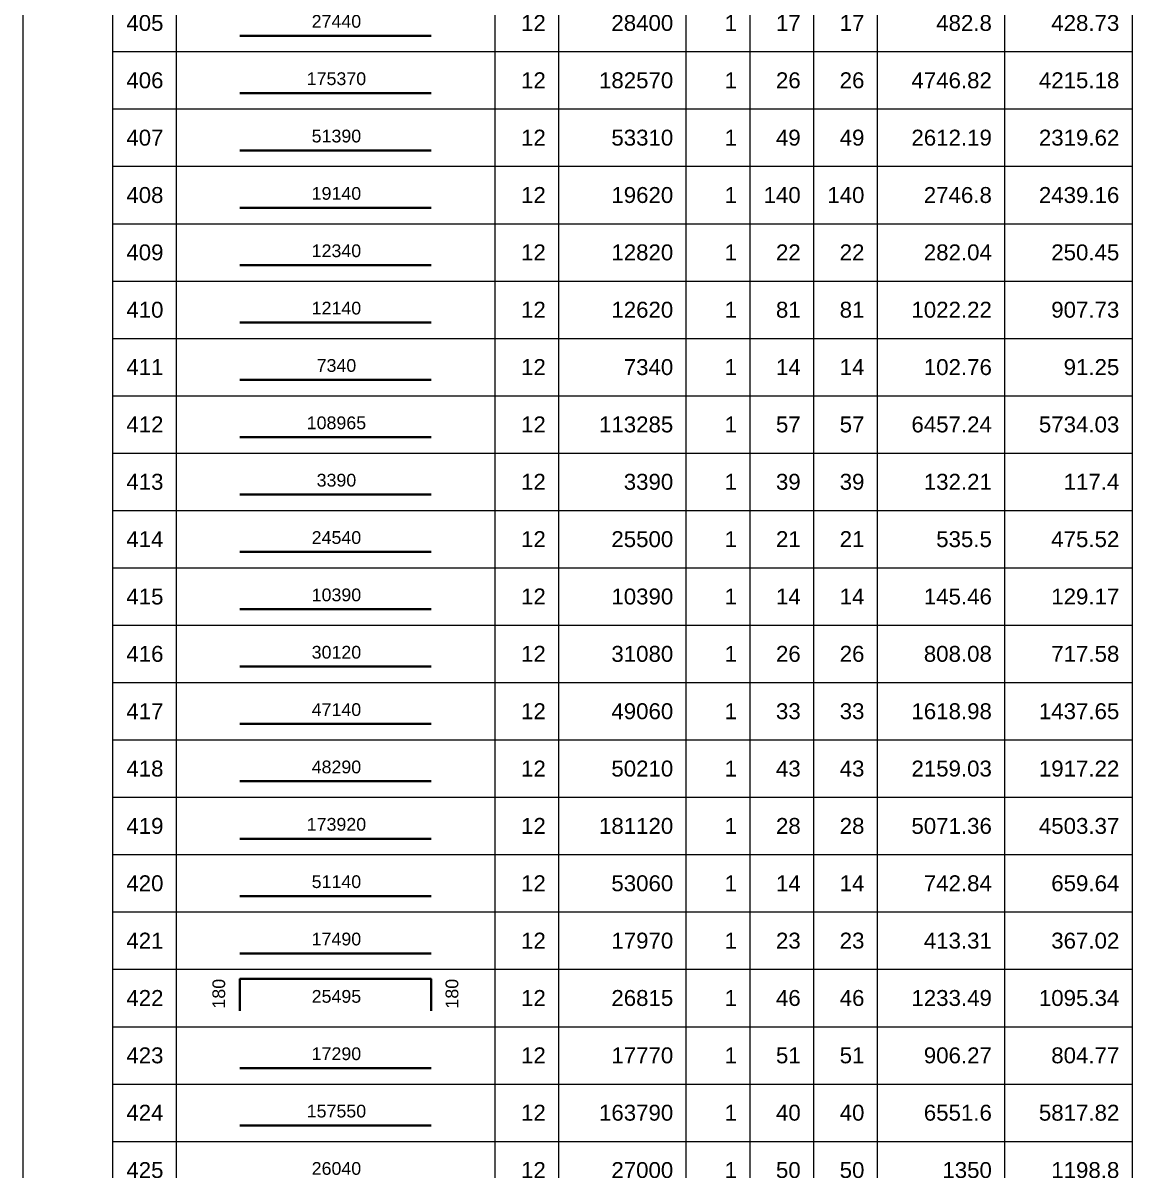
# Model space of a CAD drawing. Header units: millimetres. Extents: x -415354 to 883813, y -531490 to 486716.
# Drawn here: x 798740 to 816146, y -425740 to -407740 of the extents above; entities that cross this region are included whole.
import ezdxf
from ezdxf.enums import TextEntityAlignment as Align

# ---------------------------------------------------------------- set-up
doc = ezdxf.new("R2010")
doc.units = ezdxf.units.MM
doc.header["$MEASUREMENT"] = 0
for name, color, linetype, lineweight in [('NDC_FRAME', 7, 'Continuous', 20), ('NDC_S_REBAR', 4, 'Continuous', 35), ('NDC_S_VN TEXT', 7, 'Continuous', 20), ('NDC_Table', 3, 'Continuous', 20)]:
    doc.layers.add(name, color=color, linetype=linetype, lineweight=lineweight)
doc.styles.add('ARIAL', font='arial.ttf', dxfattribs={"width": 0.8})

# ---------------------------------------------------------------- blocks, each defined once
blk = doc.blocks.new('dang01')
at = {"layer": 'NDC_S_REBAR'}
blk.add_line((3405, -650), (6405, -650), dxfattribs=at)
at = {"layer": 'NDC_Table'}
for p, q in [((0, 0), (0, -900)), ((1405, 0), (1405, -900)), ((2405, 0), (2405, -900)), ((7405, 0), (7405, -900)), ((8405, 0), (8405, -900)), ((10405, 0), (10405, -900)), ((11405, 0), (11405, -900)), ((12405, 0), (12405, -900)), ((13405, 0), (13405, -900)), ((15405, 0), (15405, -900)), ((17405, 0), (17405, -900)), ((1405, -900), (17405, -900))]:
    blk.add_line(p, q, dxfattribs=at)
at = {"layer": 'NDC_S_VN TEXT', "style": 'ARIAL'}
for p in [(2205, -450), (8205, -450), (10205, -450), (11205, -450), (12205, -450), (13205, -450), (15205, -450), (17205, -450)]:
    blk.add_attdef('D03', text='', height=250, dxfattribs=at).set_placement(p, align=Align.MIDDLE_RIGHT)
blk.add_attdef('00000000', text='', height=200, dxfattribs=at).set_placement((4920, -425), align=Align.MIDDLE_CENTER)
blk = doc.blocks.new('dang04')
at = {"layer": 'NDC_S_REBAR'}
blk.add_lwpolyline([(3405, -650), (3405, -150), (6405, -150), (6405, -650)], dxfattribs=at)
at = {"layer": 'NDC_Table'}
for p, q in [((0, 0), (0, -900)), ((1405, 0), (1405, -900)), ((2405, 0), (2405, -900)), ((7405, 0), (7405, -900)), ((8405, 0), (8405, -900)), ((10405, 0), (10405, -900)), ((11405, 0), (11405, -900)), ((12405, 0), (12405, -900)), ((13405, 0), (13405, -900)), ((15405, 0), (15405, -900)), ((17405, 0), (17405, -900)), ((1405, -900), (17405, -900))]:
    blk.add_line(p, q, dxfattribs=at)
at = {"layer": 'NDC_S_VN TEXT', "style": 'ARIAL'}
for p in [(3073, -150), (6733, -150)]:
    blk.add_attdef('D03', text='', height=200, rotation=90, dxfattribs=at).set_placement(p, align=Align.MIDDLE_RIGHT)
for p in [(2205, -450), (8205, -450), (10205, -450), (11205, -450), (12205, -450), (13205, -450), (15205, -450), (17205, -450)]:
    blk.add_attdef('D03', text='', height=250, dxfattribs=at).set_placement(p, align=Align.MIDDLE_RIGHT)
blk.add_attdef('D03', text='', height=200, dxfattribs=at).set_placement((4920, -425), align=Align.MIDDLE_CENTER)

msp = doc.modelspace()

# ---------------------------------------------------------------- block references
at = {"layer": 'NDC_FRAME'}
ref = msp.add_blockref('dang01', (798740.5, -407290.5), dxfattribs=at)
ref.add_attrib('D03', '405', dxfattribs={"layer": 'NDC_S_VN TEXT', "height": 250, "style": 'ARIAL'}).set_placement((800945.8, -407740.5), align=Align.MIDDLE_RIGHT)
ref.add_attrib('00000000', '27440', dxfattribs={"layer": 'NDC_S_VN TEXT', "height": 200, "style": 'ARIAL'}).set_placement((803660.1, -407715.2), align=Align.MIDDLE_CENTER)
ref.add_attrib('D03', '12', dxfattribs={"layer": 'NDC_S_VN TEXT', "height": 250, "style": 'ARIAL'}).set_placement((806945.8, -407740.5), align=Align.MIDDLE_RIGHT)
ref.add_attrib('D03', '28400', dxfattribs={"layer": 'NDC_S_VN TEXT', "height": 250, "style": 'ARIAL'}).set_placement((808945.8, -407740.5), align=Align.MIDDLE_RIGHT)
ref.add_attrib('D03', '1', dxfattribs={"layer": 'NDC_S_VN TEXT', "height": 250, "style": 'ARIAL'}).set_placement((809945.8, -407740.5), align=Align.MIDDLE_RIGHT)
ref.add_attrib('D03', '17', dxfattribs={"layer": 'NDC_S_VN TEXT', "height": 250, "style": 'ARIAL'}).set_placement((810945.8, -407740.5), align=Align.MIDDLE_RIGHT)
ref.add_attrib('D03', '17', dxfattribs={"layer": 'NDC_S_VN TEXT', "height": 250, "style": 'ARIAL'}).set_placement((811945.8, -407740.2), align=Align.MIDDLE_RIGHT)
ref.add_attrib('D03', '482.8', dxfattribs={"layer": 'NDC_S_VN TEXT', "height": 250, "style": 'ARIAL'}).set_placement((813945.8, -407740.5), align=Align.MIDDLE_RIGHT)
ref.add_attrib('D03', '428.73', dxfattribs={"layer": 'NDC_S_VN TEXT', "height": 250, "style": 'ARIAL'}).set_placement((815945.8, -407740.5), align=Align.MIDDLE_RIGHT)
ref = msp.add_blockref('dang01', (798740.5, -408190.5), dxfattribs=at)
ref.add_attrib('D03', '406', dxfattribs={"layer": 'NDC_S_VN TEXT', "height": 250, "style": 'ARIAL'}).set_placement((800945.8, -408640.5), align=Align.MIDDLE_RIGHT)
ref.add_attrib('00000000', '175370', dxfattribs={"layer": 'NDC_S_VN TEXT', "height": 200, "style": 'ARIAL'}).set_placement((803660.1, -408615.2), align=Align.MIDDLE_CENTER)
ref.add_attrib('D03', '12', dxfattribs={"layer": 'NDC_S_VN TEXT', "height": 250, "style": 'ARIAL'}).set_placement((806945.8, -408640.5), align=Align.MIDDLE_RIGHT)
ref.add_attrib('D03', '182570', dxfattribs={"layer": 'NDC_S_VN TEXT', "height": 250, "style": 'ARIAL'}).set_placement((808945.8, -408640.5), align=Align.MIDDLE_RIGHT)
ref.add_attrib('D03', '1', dxfattribs={"layer": 'NDC_S_VN TEXT', "height": 250, "style": 'ARIAL'}).set_placement((809945.8, -408640.5), align=Align.MIDDLE_RIGHT)
ref.add_attrib('D03', '26', dxfattribs={"layer": 'NDC_S_VN TEXT', "height": 250, "style": 'ARIAL'}).set_placement((810945.8, -408640.5), align=Align.MIDDLE_RIGHT)
ref.add_attrib('D03', '26', dxfattribs={"layer": 'NDC_S_VN TEXT', "height": 250, "style": 'ARIAL'}).set_placement((811945.8, -408640.2), align=Align.MIDDLE_RIGHT)
ref.add_attrib('D03', '4746.82', dxfattribs={"layer": 'NDC_S_VN TEXT', "height": 250, "style": 'ARIAL'}).set_placement((813945.8, -408640.5), align=Align.MIDDLE_RIGHT)
ref.add_attrib('D03', '4215.18', dxfattribs={"layer": 'NDC_S_VN TEXT', "height": 250, "style": 'ARIAL'}).set_placement((815945.8, -408640.5), align=Align.MIDDLE_RIGHT)
ref = msp.add_blockref('dang01', (798740.5, -409090.5), dxfattribs=at)
ref.add_attrib('D03', '407', dxfattribs={"layer": 'NDC_S_VN TEXT', "height": 250, "style": 'ARIAL'}).set_placement((800945.8, -409540.5), align=Align.MIDDLE_RIGHT)
ref.add_attrib('00000000', '51390', dxfattribs={"layer": 'NDC_S_VN TEXT', "height": 200, "style": 'ARIAL'}).set_placement((803660.1, -409515.2), align=Align.MIDDLE_CENTER)
ref.add_attrib('D03', '12', dxfattribs={"layer": 'NDC_S_VN TEXT', "height": 250, "style": 'ARIAL'}).set_placement((806945.8, -409540.5), align=Align.MIDDLE_RIGHT)
ref.add_attrib('D03', '53310', dxfattribs={"layer": 'NDC_S_VN TEXT', "height": 250, "style": 'ARIAL'}).set_placement((808945.8, -409540.5), align=Align.MIDDLE_RIGHT)
ref.add_attrib('D03', '1', dxfattribs={"layer": 'NDC_S_VN TEXT', "height": 250, "style": 'ARIAL'}).set_placement((809945.8, -409540.5), align=Align.MIDDLE_RIGHT)
ref.add_attrib('D03', '49', dxfattribs={"layer": 'NDC_S_VN TEXT', "height": 250, "style": 'ARIAL'}).set_placement((810945.8, -409540.5), align=Align.MIDDLE_RIGHT)
ref.add_attrib('D03', '49', dxfattribs={"layer": 'NDC_S_VN TEXT', "height": 250, "style": 'ARIAL'}).set_placement((811945.8, -409540.2), align=Align.MIDDLE_RIGHT)
ref.add_attrib('D03', '2612.19', dxfattribs={"layer": 'NDC_S_VN TEXT', "height": 250, "style": 'ARIAL'}).set_placement((813945.8, -409540.5), align=Align.MIDDLE_RIGHT)
ref.add_attrib('D03', '2319.62', dxfattribs={"layer": 'NDC_S_VN TEXT', "height": 250, "style": 'ARIAL'}).set_placement((815945.8, -409540.5), align=Align.MIDDLE_RIGHT)
ref = msp.add_blockref('dang01', (798740.5, -409990.5), dxfattribs=at)
ref.add_attrib('D03', '408', dxfattribs={"layer": 'NDC_S_VN TEXT', "height": 250, "style": 'ARIAL'}).set_placement((800945.8, -410440.5), align=Align.MIDDLE_RIGHT)
ref.add_attrib('00000000', '19140', dxfattribs={"layer": 'NDC_S_VN TEXT', "height": 200, "style": 'ARIAL'}).set_placement((803660.1, -410415.2), align=Align.MIDDLE_CENTER)
ref.add_attrib('D03', '12', dxfattribs={"layer": 'NDC_S_VN TEXT', "height": 250, "style": 'ARIAL'}).set_placement((806945.8, -410440.5), align=Align.MIDDLE_RIGHT)
ref.add_attrib('D03', '19620', dxfattribs={"layer": 'NDC_S_VN TEXT', "height": 250, "style": 'ARIAL'}).set_placement((808945.8, -410440.5), align=Align.MIDDLE_RIGHT)
ref.add_attrib('D03', '1', dxfattribs={"layer": 'NDC_S_VN TEXT', "height": 250, "style": 'ARIAL'}).set_placement((809945.8, -410440.5), align=Align.MIDDLE_RIGHT)
ref.add_attrib('D03', '140', dxfattribs={"layer": 'NDC_S_VN TEXT', "height": 250, "style": 'ARIAL'}).set_placement((810945.8, -410440.5), align=Align.MIDDLE_RIGHT)
ref.add_attrib('D03', '140', dxfattribs={"layer": 'NDC_S_VN TEXT', "height": 250, "style": 'ARIAL'}).set_placement((811945.8, -410440.2), align=Align.MIDDLE_RIGHT)
ref.add_attrib('D03', '2746.8', dxfattribs={"layer": 'NDC_S_VN TEXT', "height": 250, "style": 'ARIAL'}).set_placement((813945.8, -410440.5), align=Align.MIDDLE_RIGHT)
ref.add_attrib('D03', '2439.16', dxfattribs={"layer": 'NDC_S_VN TEXT', "height": 250, "style": 'ARIAL'}).set_placement((815945.8, -410440.5), align=Align.MIDDLE_RIGHT)
ref = msp.add_blockref('dang01', (798740.5, -410890.5), dxfattribs=at)
ref.add_attrib('D03', '409', dxfattribs={"layer": 'NDC_S_VN TEXT', "height": 250, "style": 'ARIAL'}).set_placement((800945.8, -411340.5), align=Align.MIDDLE_RIGHT)
ref.add_attrib('00000000', '12340', dxfattribs={"layer": 'NDC_S_VN TEXT', "height": 200, "style": 'ARIAL'}).set_placement((803660.1, -411315.2), align=Align.MIDDLE_CENTER)
ref.add_attrib('D03', '12', dxfattribs={"layer": 'NDC_S_VN TEXT', "height": 250, "style": 'ARIAL'}).set_placement((806945.8, -411340.5), align=Align.MIDDLE_RIGHT)
ref.add_attrib('D03', '12820', dxfattribs={"layer": 'NDC_S_VN TEXT', "height": 250, "style": 'ARIAL'}).set_placement((808945.8, -411340.5), align=Align.MIDDLE_RIGHT)
ref.add_attrib('D03', '1', dxfattribs={"layer": 'NDC_S_VN TEXT', "height": 250, "style": 'ARIAL'}).set_placement((809945.8, -411340.5), align=Align.MIDDLE_RIGHT)
ref.add_attrib('D03', '22', dxfattribs={"layer": 'NDC_S_VN TEXT', "height": 250, "style": 'ARIAL'}).set_placement((810945.8, -411340.5), align=Align.MIDDLE_RIGHT)
ref.add_attrib('D03', '22', dxfattribs={"layer": 'NDC_S_VN TEXT', "height": 250, "style": 'ARIAL'}).set_placement((811945.8, -411340.2), align=Align.MIDDLE_RIGHT)
ref.add_attrib('D03', '282.04', dxfattribs={"layer": 'NDC_S_VN TEXT', "height": 250, "style": 'ARIAL'}).set_placement((813945.8, -411340.5), align=Align.MIDDLE_RIGHT)
ref.add_attrib('D03', '250.45', dxfattribs={"layer": 'NDC_S_VN TEXT', "height": 250, "style": 'ARIAL'}).set_placement((815945.8, -411340.5), align=Align.MIDDLE_RIGHT)
ref = msp.add_blockref('dang01', (798740.5, -411790.5), dxfattribs=at)
ref.add_attrib('D03', '410', dxfattribs={"layer": 'NDC_S_VN TEXT', "height": 250, "style": 'ARIAL'}).set_placement((800945.8, -412240.5), align=Align.MIDDLE_RIGHT)
ref.add_attrib('00000000', '12140', dxfattribs={"layer": 'NDC_S_VN TEXT', "height": 200, "style": 'ARIAL'}).set_placement((803660.1, -412215.2), align=Align.MIDDLE_CENTER)
ref.add_attrib('D03', '12', dxfattribs={"layer": 'NDC_S_VN TEXT', "height": 250, "style": 'ARIAL'}).set_placement((806945.8, -412240.5), align=Align.MIDDLE_RIGHT)
ref.add_attrib('D03', '12620', dxfattribs={"layer": 'NDC_S_VN TEXT', "height": 250, "style": 'ARIAL'}).set_placement((808945.8, -412240.5), align=Align.MIDDLE_RIGHT)
ref.add_attrib('D03', '1', dxfattribs={"layer": 'NDC_S_VN TEXT', "height": 250, "style": 'ARIAL'}).set_placement((809945.8, -412240.5), align=Align.MIDDLE_RIGHT)
ref.add_attrib('D03', '81', dxfattribs={"layer": 'NDC_S_VN TEXT', "height": 250, "style": 'ARIAL'}).set_placement((810945.8, -412240.5), align=Align.MIDDLE_RIGHT)
ref.add_attrib('D03', '81', dxfattribs={"layer": 'NDC_S_VN TEXT', "height": 250, "style": 'ARIAL'}).set_placement((811945.8, -412240.2), align=Align.MIDDLE_RIGHT)
ref.add_attrib('D03', '1022.22', dxfattribs={"layer": 'NDC_S_VN TEXT', "height": 250, "style": 'ARIAL'}).set_placement((813945.8, -412240.5), align=Align.MIDDLE_RIGHT)
ref.add_attrib('D03', '907.73', dxfattribs={"layer": 'NDC_S_VN TEXT', "height": 250, "style": 'ARIAL'}).set_placement((815945.8, -412240.5), align=Align.MIDDLE_RIGHT)
ref = msp.add_blockref('dang01', (798740.5, -412690.5), dxfattribs=at)
ref.add_attrib('D03', '411', dxfattribs={"layer": 'NDC_S_VN TEXT', "height": 250, "style": 'ARIAL'}).set_placement((800945.8, -413140.5), align=Align.MIDDLE_RIGHT)
ref.add_attrib('00000000', '7340', dxfattribs={"layer": 'NDC_S_VN TEXT', "height": 200, "style": 'ARIAL'}).set_placement((803660.1, -413115.2), align=Align.MIDDLE_CENTER)
ref.add_attrib('D03', '12', dxfattribs={"layer": 'NDC_S_VN TEXT', "height": 250, "style": 'ARIAL'}).set_placement((806945.8, -413140.5), align=Align.MIDDLE_RIGHT)
ref.add_attrib('D03', '7340', dxfattribs={"layer": 'NDC_S_VN TEXT', "height": 250, "style": 'ARIAL'}).set_placement((808945.8, -413140.5), align=Align.MIDDLE_RIGHT)
ref.add_attrib('D03', '1', dxfattribs={"layer": 'NDC_S_VN TEXT', "height": 250, "style": 'ARIAL'}).set_placement((809945.8, -413140.5), align=Align.MIDDLE_RIGHT)
ref.add_attrib('D03', '14', dxfattribs={"layer": 'NDC_S_VN TEXT', "height": 250, "style": 'ARIAL'}).set_placement((810945.8, -413140.5), align=Align.MIDDLE_RIGHT)
ref.add_attrib('D03', '14', dxfattribs={"layer": 'NDC_S_VN TEXT', "height": 250, "style": 'ARIAL'}).set_placement((811945.8, -413140.2), align=Align.MIDDLE_RIGHT)
ref.add_attrib('D03', '102.76', dxfattribs={"layer": 'NDC_S_VN TEXT', "height": 250, "style": 'ARIAL'}).set_placement((813945.8, -413140.5), align=Align.MIDDLE_RIGHT)
ref.add_attrib('D03', '91.25', dxfattribs={"layer": 'NDC_S_VN TEXT', "height": 250, "style": 'ARIAL'}).set_placement((815945.8, -413140.5), align=Align.MIDDLE_RIGHT)
ref = msp.add_blockref('dang01', (798740.5, -413590.5), dxfattribs=at)
ref.add_attrib('D03', '412', dxfattribs={"layer": 'NDC_S_VN TEXT', "height": 250, "style": 'ARIAL'}).set_placement((800945.8, -414040.5), align=Align.MIDDLE_RIGHT)
ref.add_attrib('00000000', '108965', dxfattribs={"layer": 'NDC_S_VN TEXT', "height": 200, "style": 'ARIAL'}).set_placement((803660.1, -414015.2), align=Align.MIDDLE_CENTER)
ref.add_attrib('D03', '12', dxfattribs={"layer": 'NDC_S_VN TEXT', "height": 250, "style": 'ARIAL'}).set_placement((806945.8, -414040.5), align=Align.MIDDLE_RIGHT)
ref.add_attrib('D03', '113285', dxfattribs={"layer": 'NDC_S_VN TEXT', "height": 250, "style": 'ARIAL'}).set_placement((808945.8, -414040.5), align=Align.MIDDLE_RIGHT)
ref.add_attrib('D03', '1', dxfattribs={"layer": 'NDC_S_VN TEXT', "height": 250, "style": 'ARIAL'}).set_placement((809945.8, -414040.5), align=Align.MIDDLE_RIGHT)
ref.add_attrib('D03', '57', dxfattribs={"layer": 'NDC_S_VN TEXT', "height": 250, "style": 'ARIAL'}).set_placement((810945.8, -414040.5), align=Align.MIDDLE_RIGHT)
ref.add_attrib('D03', '57', dxfattribs={"layer": 'NDC_S_VN TEXT', "height": 250, "style": 'ARIAL'}).set_placement((811945.8, -414040.2), align=Align.MIDDLE_RIGHT)
ref.add_attrib('D03', '6457.24', dxfattribs={"layer": 'NDC_S_VN TEXT', "height": 250, "style": 'ARIAL'}).set_placement((813945.8, -414040.5), align=Align.MIDDLE_RIGHT)
ref.add_attrib('D03', '5734.03', dxfattribs={"layer": 'NDC_S_VN TEXT', "height": 250, "style": 'ARIAL'}).set_placement((815945.8, -414040.5), align=Align.MIDDLE_RIGHT)
ref = msp.add_blockref('dang01', (798740.5, -414490.5), dxfattribs=at)
ref.add_attrib('D03', '413', dxfattribs={"layer": 'NDC_S_VN TEXT', "height": 250, "style": 'ARIAL'}).set_placement((800945.8, -414940.5), align=Align.MIDDLE_RIGHT)
ref.add_attrib('00000000', '3390', dxfattribs={"layer": 'NDC_S_VN TEXT', "height": 200, "style": 'ARIAL'}).set_placement((803660.1, -414915.2), align=Align.MIDDLE_CENTER)
ref.add_attrib('D03', '12', dxfattribs={"layer": 'NDC_S_VN TEXT', "height": 250, "style": 'ARIAL'}).set_placement((806945.8, -414940.5), align=Align.MIDDLE_RIGHT)
ref.add_attrib('D03', '3390', dxfattribs={"layer": 'NDC_S_VN TEXT', "height": 250, "style": 'ARIAL'}).set_placement((808945.8, -414940.5), align=Align.MIDDLE_RIGHT)
ref.add_attrib('D03', '1', dxfattribs={"layer": 'NDC_S_VN TEXT', "height": 250, "style": 'ARIAL'}).set_placement((809945.8, -414940.5), align=Align.MIDDLE_RIGHT)
ref.add_attrib('D03', '39', dxfattribs={"layer": 'NDC_S_VN TEXT', "height": 250, "style": 'ARIAL'}).set_placement((810945.8, -414940.5), align=Align.MIDDLE_RIGHT)
ref.add_attrib('D03', '39', dxfattribs={"layer": 'NDC_S_VN TEXT', "height": 250, "style": 'ARIAL'}).set_placement((811945.8, -414940.2), align=Align.MIDDLE_RIGHT)
ref.add_attrib('D03', '132.21', dxfattribs={"layer": 'NDC_S_VN TEXT', "height": 250, "style": 'ARIAL'}).set_placement((813945.8, -414940.5), align=Align.MIDDLE_RIGHT)
ref.add_attrib('D03', '117.4', dxfattribs={"layer": 'NDC_S_VN TEXT', "height": 250, "style": 'ARIAL'}).set_placement((815945.8, -414940.5), align=Align.MIDDLE_RIGHT)
ref = msp.add_blockref('dang01', (798740.5, -415390.5), dxfattribs=at)
ref.add_attrib('D03', '414', dxfattribs={"layer": 'NDC_S_VN TEXT', "height": 250, "style": 'ARIAL'}).set_placement((800945.8, -415840.5), align=Align.MIDDLE_RIGHT)
ref.add_attrib('00000000', '24540', dxfattribs={"layer": 'NDC_S_VN TEXT', "height": 200, "style": 'ARIAL'}).set_placement((803660.1, -415815.2), align=Align.MIDDLE_CENTER)
ref.add_attrib('D03', '12', dxfattribs={"layer": 'NDC_S_VN TEXT', "height": 250, "style": 'ARIAL'}).set_placement((806945.8, -415840.5), align=Align.MIDDLE_RIGHT)
ref.add_attrib('D03', '25500', dxfattribs={"layer": 'NDC_S_VN TEXT', "height": 250, "style": 'ARIAL'}).set_placement((808945.8, -415840.5), align=Align.MIDDLE_RIGHT)
ref.add_attrib('D03', '1', dxfattribs={"layer": 'NDC_S_VN TEXT', "height": 250, "style": 'ARIAL'}).set_placement((809945.8, -415840.5), align=Align.MIDDLE_RIGHT)
ref.add_attrib('D03', '21', dxfattribs={"layer": 'NDC_S_VN TEXT', "height": 250, "style": 'ARIAL'}).set_placement((810945.8, -415840.5), align=Align.MIDDLE_RIGHT)
ref.add_attrib('D03', '21', dxfattribs={"layer": 'NDC_S_VN TEXT', "height": 250, "style": 'ARIAL'}).set_placement((811945.8, -415840.2), align=Align.MIDDLE_RIGHT)
ref.add_attrib('D03', '535.5', dxfattribs={"layer": 'NDC_S_VN TEXT', "height": 250, "style": 'ARIAL'}).set_placement((813945.8, -415840.5), align=Align.MIDDLE_RIGHT)
ref.add_attrib('D03', '475.52', dxfattribs={"layer": 'NDC_S_VN TEXT', "height": 250, "style": 'ARIAL'}).set_placement((815945.8, -415840.5), align=Align.MIDDLE_RIGHT)
ref = msp.add_blockref('dang01', (798740.5, -416290.5), dxfattribs=at)
ref.add_attrib('D03', '415', dxfattribs={"layer": 'NDC_S_VN TEXT', "height": 250, "style": 'ARIAL'}).set_placement((800945.8, -416740.5), align=Align.MIDDLE_RIGHT)
ref.add_attrib('00000000', '10390', dxfattribs={"layer": 'NDC_S_VN TEXT', "height": 200, "style": 'ARIAL'}).set_placement((803660.1, -416715.2), align=Align.MIDDLE_CENTER)
ref.add_attrib('D03', '12', dxfattribs={"layer": 'NDC_S_VN TEXT', "height": 250, "style": 'ARIAL'}).set_placement((806945.8, -416740.5), align=Align.MIDDLE_RIGHT)
ref.add_attrib('D03', '10390', dxfattribs={"layer": 'NDC_S_VN TEXT', "height": 250, "style": 'ARIAL'}).set_placement((808945.8, -416740.5), align=Align.MIDDLE_RIGHT)
ref.add_attrib('D03', '1', dxfattribs={"layer": 'NDC_S_VN TEXT', "height": 250, "style": 'ARIAL'}).set_placement((809945.8, -416740.5), align=Align.MIDDLE_RIGHT)
ref.add_attrib('D03', '14', dxfattribs={"layer": 'NDC_S_VN TEXT', "height": 250, "style": 'ARIAL'}).set_placement((810945.8, -416740.5), align=Align.MIDDLE_RIGHT)
ref.add_attrib('D03', '14', dxfattribs={"layer": 'NDC_S_VN TEXT', "height": 250, "style": 'ARIAL'}).set_placement((811945.8, -416740.2), align=Align.MIDDLE_RIGHT)
ref.add_attrib('D03', '145.46', dxfattribs={"layer": 'NDC_S_VN TEXT', "height": 250, "style": 'ARIAL'}).set_placement((813945.8, -416740.5), align=Align.MIDDLE_RIGHT)
ref.add_attrib('D03', '129.17', dxfattribs={"layer": 'NDC_S_VN TEXT', "height": 250, "style": 'ARIAL'}).set_placement((815945.8, -416740.5), align=Align.MIDDLE_RIGHT)
ref = msp.add_blockref('dang01', (798740.5, -417190.5), dxfattribs=at)
ref.add_attrib('D03', '416', dxfattribs={"layer": 'NDC_S_VN TEXT', "height": 250, "style": 'ARIAL'}).set_placement((800945.8, -417640.5), align=Align.MIDDLE_RIGHT)
ref.add_attrib('00000000', '30120', dxfattribs={"layer": 'NDC_S_VN TEXT', "height": 200, "style": 'ARIAL'}).set_placement((803660.1, -417615.2), align=Align.MIDDLE_CENTER)
ref.add_attrib('D03', '12', dxfattribs={"layer": 'NDC_S_VN TEXT', "height": 250, "style": 'ARIAL'}).set_placement((806945.8, -417640.5), align=Align.MIDDLE_RIGHT)
ref.add_attrib('D03', '31080', dxfattribs={"layer": 'NDC_S_VN TEXT', "height": 250, "style": 'ARIAL'}).set_placement((808945.8, -417640.5), align=Align.MIDDLE_RIGHT)
ref.add_attrib('D03', '1', dxfattribs={"layer": 'NDC_S_VN TEXT', "height": 250, "style": 'ARIAL'}).set_placement((809945.8, -417640.5), align=Align.MIDDLE_RIGHT)
ref.add_attrib('D03', '26', dxfattribs={"layer": 'NDC_S_VN TEXT', "height": 250, "style": 'ARIAL'}).set_placement((810945.8, -417640.5), align=Align.MIDDLE_RIGHT)
ref.add_attrib('D03', '26', dxfattribs={"layer": 'NDC_S_VN TEXT', "height": 250, "style": 'ARIAL'}).set_placement((811945.8, -417640.2), align=Align.MIDDLE_RIGHT)
ref.add_attrib('D03', '808.08', dxfattribs={"layer": 'NDC_S_VN TEXT', "height": 250, "style": 'ARIAL'}).set_placement((813945.8, -417640.5), align=Align.MIDDLE_RIGHT)
ref.add_attrib('D03', '717.58', dxfattribs={"layer": 'NDC_S_VN TEXT', "height": 250, "style": 'ARIAL'}).set_placement((815945.8, -417640.5), align=Align.MIDDLE_RIGHT)
ref = msp.add_blockref('dang01', (798740.5, -418090.5), dxfattribs=at)
ref.add_attrib('D03', '417', dxfattribs={"layer": 'NDC_S_VN TEXT', "height": 250, "style": 'ARIAL'}).set_placement((800945.8, -418540.5), align=Align.MIDDLE_RIGHT)
ref.add_attrib('00000000', '47140', dxfattribs={"layer": 'NDC_S_VN TEXT', "height": 200, "style": 'ARIAL'}).set_placement((803660.1, -418515.2), align=Align.MIDDLE_CENTER)
ref.add_attrib('D03', '12', dxfattribs={"layer": 'NDC_S_VN TEXT', "height": 250, "style": 'ARIAL'}).set_placement((806945.8, -418540.5), align=Align.MIDDLE_RIGHT)
ref.add_attrib('D03', '49060', dxfattribs={"layer": 'NDC_S_VN TEXT', "height": 250, "style": 'ARIAL'}).set_placement((808945.8, -418540.5), align=Align.MIDDLE_RIGHT)
ref.add_attrib('D03', '1', dxfattribs={"layer": 'NDC_S_VN TEXT', "height": 250, "style": 'ARIAL'}).set_placement((809945.8, -418540.5), align=Align.MIDDLE_RIGHT)
ref.add_attrib('D03', '33', dxfattribs={"layer": 'NDC_S_VN TEXT', "height": 250, "style": 'ARIAL'}).set_placement((810945.8, -418540.5), align=Align.MIDDLE_RIGHT)
ref.add_attrib('D03', '33', dxfattribs={"layer": 'NDC_S_VN TEXT', "height": 250, "style": 'ARIAL'}).set_placement((811945.8, -418540.2), align=Align.MIDDLE_RIGHT)
ref.add_attrib('D03', '1618.98', dxfattribs={"layer": 'NDC_S_VN TEXT', "height": 250, "style": 'ARIAL'}).set_placement((813945.8, -418540.5), align=Align.MIDDLE_RIGHT)
ref.add_attrib('D03', '1437.65', dxfattribs={"layer": 'NDC_S_VN TEXT', "height": 250, "style": 'ARIAL'}).set_placement((815945.8, -418540.5), align=Align.MIDDLE_RIGHT)
ref = msp.add_blockref('dang01', (798740.5, -418990.5), dxfattribs=at)
ref.add_attrib('D03', '418', dxfattribs={"layer": 'NDC_S_VN TEXT', "height": 250, "style": 'ARIAL'}).set_placement((800945.8, -419440.5), align=Align.MIDDLE_RIGHT)
ref.add_attrib('00000000', '48290', dxfattribs={"layer": 'NDC_S_VN TEXT', "height": 200, "style": 'ARIAL'}).set_placement((803660.1, -419415.2), align=Align.MIDDLE_CENTER)
ref.add_attrib('D03', '12', dxfattribs={"layer": 'NDC_S_VN TEXT', "height": 250, "style": 'ARIAL'}).set_placement((806945.8, -419440.5), align=Align.MIDDLE_RIGHT)
ref.add_attrib('D03', '50210', dxfattribs={"layer": 'NDC_S_VN TEXT', "height": 250, "style": 'ARIAL'}).set_placement((808945.8, -419440.5), align=Align.MIDDLE_RIGHT)
ref.add_attrib('D03', '1', dxfattribs={"layer": 'NDC_S_VN TEXT', "height": 250, "style": 'ARIAL'}).set_placement((809945.8, -419440.5), align=Align.MIDDLE_RIGHT)
ref.add_attrib('D03', '43', dxfattribs={"layer": 'NDC_S_VN TEXT', "height": 250, "style": 'ARIAL'}).set_placement((810945.8, -419440.5), align=Align.MIDDLE_RIGHT)
ref.add_attrib('D03', '43', dxfattribs={"layer": 'NDC_S_VN TEXT', "height": 250, "style": 'ARIAL'}).set_placement((811945.8, -419440.2), align=Align.MIDDLE_RIGHT)
ref.add_attrib('D03', '2159.03', dxfattribs={"layer": 'NDC_S_VN TEXT', "height": 250, "style": 'ARIAL'}).set_placement((813945.8, -419440.5), align=Align.MIDDLE_RIGHT)
ref.add_attrib('D03', '1917.22', dxfattribs={"layer": 'NDC_S_VN TEXT', "height": 250, "style": 'ARIAL'}).set_placement((815945.8, -419440.5), align=Align.MIDDLE_RIGHT)
ref = msp.add_blockref('dang01', (798740.5, -419890.5), dxfattribs=at)
ref.add_attrib('D03', '419', dxfattribs={"layer": 'NDC_S_VN TEXT', "height": 250, "style": 'ARIAL'}).set_placement((800945.8, -420340.5), align=Align.MIDDLE_RIGHT)
ref.add_attrib('00000000', '173920', dxfattribs={"layer": 'NDC_S_VN TEXT', "height": 200, "style": 'ARIAL'}).set_placement((803660.1, -420315.2), align=Align.MIDDLE_CENTER)
ref.add_attrib('D03', '12', dxfattribs={"layer": 'NDC_S_VN TEXT', "height": 250, "style": 'ARIAL'}).set_placement((806945.8, -420340.5), align=Align.MIDDLE_RIGHT)
ref.add_attrib('D03', '181120', dxfattribs={"layer": 'NDC_S_VN TEXT', "height": 250, "style": 'ARIAL'}).set_placement((808945.8, -420340.5), align=Align.MIDDLE_RIGHT)
ref.add_attrib('D03', '1', dxfattribs={"layer": 'NDC_S_VN TEXT', "height": 250, "style": 'ARIAL'}).set_placement((809945.8, -420340.5), align=Align.MIDDLE_RIGHT)
ref.add_attrib('D03', '28', dxfattribs={"layer": 'NDC_S_VN TEXT', "height": 250, "style": 'ARIAL'}).set_placement((810945.8, -420340.5), align=Align.MIDDLE_RIGHT)
ref.add_attrib('D03', '28', dxfattribs={"layer": 'NDC_S_VN TEXT', "height": 250, "style": 'ARIAL'}).set_placement((811945.8, -420340.2), align=Align.MIDDLE_RIGHT)
ref.add_attrib('D03', '5071.36', dxfattribs={"layer": 'NDC_S_VN TEXT', "height": 250, "style": 'ARIAL'}).set_placement((813945.8, -420340.5), align=Align.MIDDLE_RIGHT)
ref.add_attrib('D03', '4503.37', dxfattribs={"layer": 'NDC_S_VN TEXT', "height": 250, "style": 'ARIAL'}).set_placement((815945.8, -420340.5), align=Align.MIDDLE_RIGHT)
ref = msp.add_blockref('dang01', (798740.5, -420790.5), dxfattribs=at)
ref.add_attrib('D03', '420', dxfattribs={"layer": 'NDC_S_VN TEXT', "height": 250, "style": 'ARIAL'}).set_placement((800945.8, -421240.5), align=Align.MIDDLE_RIGHT)
ref.add_attrib('00000000', '51140', dxfattribs={"layer": 'NDC_S_VN TEXT', "height": 200, "style": 'ARIAL'}).set_placement((803660.1, -421215.2), align=Align.MIDDLE_CENTER)
ref.add_attrib('D03', '12', dxfattribs={"layer": 'NDC_S_VN TEXT', "height": 250, "style": 'ARIAL'}).set_placement((806945.8, -421240.5), align=Align.MIDDLE_RIGHT)
ref.add_attrib('D03', '53060', dxfattribs={"layer": 'NDC_S_VN TEXT', "height": 250, "style": 'ARIAL'}).set_placement((808945.8, -421240.5), align=Align.MIDDLE_RIGHT)
ref.add_attrib('D03', '1', dxfattribs={"layer": 'NDC_S_VN TEXT', "height": 250, "style": 'ARIAL'}).set_placement((809945.8, -421240.5), align=Align.MIDDLE_RIGHT)
ref.add_attrib('D03', '14', dxfattribs={"layer": 'NDC_S_VN TEXT', "height": 250, "style": 'ARIAL'}).set_placement((810945.8, -421240.5), align=Align.MIDDLE_RIGHT)
ref.add_attrib('D03', '14', dxfattribs={"layer": 'NDC_S_VN TEXT', "height": 250, "style": 'ARIAL'}).set_placement((811945.8, -421240.2), align=Align.MIDDLE_RIGHT)
ref.add_attrib('D03', '742.84', dxfattribs={"layer": 'NDC_S_VN TEXT', "height": 250, "style": 'ARIAL'}).set_placement((813945.8, -421240.5), align=Align.MIDDLE_RIGHT)
ref.add_attrib('D03', '659.64', dxfattribs={"layer": 'NDC_S_VN TEXT', "height": 250, "style": 'ARIAL'}).set_placement((815945.8, -421240.5), align=Align.MIDDLE_RIGHT)
ref = msp.add_blockref('dang01', (798740.5, -421690.5), dxfattribs=at)
ref.add_attrib('D03', '421', dxfattribs={"layer": 'NDC_S_VN TEXT', "height": 250, "style": 'ARIAL'}).set_placement((800945.8, -422140.5), align=Align.MIDDLE_RIGHT)
ref.add_attrib('00000000', '17490', dxfattribs={"layer": 'NDC_S_VN TEXT', "height": 200, "style": 'ARIAL'}).set_placement((803660.1, -422115.2), align=Align.MIDDLE_CENTER)
ref.add_attrib('D03', '12', dxfattribs={"layer": 'NDC_S_VN TEXT', "height": 250, "style": 'ARIAL'}).set_placement((806945.8, -422140.5), align=Align.MIDDLE_RIGHT)
ref.add_attrib('D03', '17970', dxfattribs={"layer": 'NDC_S_VN TEXT', "height": 250, "style": 'ARIAL'}).set_placement((808945.8, -422140.5), align=Align.MIDDLE_RIGHT)
ref.add_attrib('D03', '1', dxfattribs={"layer": 'NDC_S_VN TEXT', "height": 250, "style": 'ARIAL'}).set_placement((809945.8, -422140.5), align=Align.MIDDLE_RIGHT)
ref.add_attrib('D03', '23', dxfattribs={"layer": 'NDC_S_VN TEXT', "height": 250, "style": 'ARIAL'}).set_placement((810945.8, -422140.5), align=Align.MIDDLE_RIGHT)
ref.add_attrib('D03', '23', dxfattribs={"layer": 'NDC_S_VN TEXT', "height": 250, "style": 'ARIAL'}).set_placement((811945.8, -422140.2), align=Align.MIDDLE_RIGHT)
ref.add_attrib('D03', '413.31', dxfattribs={"layer": 'NDC_S_VN TEXT', "height": 250, "style": 'ARIAL'}).set_placement((813945.8, -422140.5), align=Align.MIDDLE_RIGHT)
ref.add_attrib('D03', '367.02', dxfattribs={"layer": 'NDC_S_VN TEXT', "height": 250, "style": 'ARIAL'}).set_placement((815945.8, -422140.5), align=Align.MIDDLE_RIGHT)
ref = msp.add_blockref('dang04', (798740.5, -422590.5), dxfattribs=at)
ref.add_attrib('D03', '422', dxfattribs={"layer": 'NDC_S_VN TEXT', "height": 250, "style": 'ARIAL'}).set_placement((800945.8, -423040.5), align=Align.MIDDLE_RIGHT)
ref.add_attrib('D03', '180', dxfattribs={"layer": 'NDC_S_VN TEXT', "height": 200, "rotation": 90, "style": 'ARIAL'}).set_placement((801813.8, -422740.5), align=Align.MIDDLE_RIGHT)
ref.add_attrib('D03', '25495', dxfattribs={"layer": 'NDC_S_VN TEXT', "height": 200, "style": 'ARIAL'}).set_placement((803660.1, -423015.2), align=Align.MIDDLE_CENTER)
ref.add_attrib('D03', '180', dxfattribs={"layer": 'NDC_S_VN TEXT', "height": 200, "rotation": 90, "style": 'ARIAL'}).set_placement((805473, -422740.5), align=Align.MIDDLE_RIGHT)
ref.add_attrib('D03', '12', dxfattribs={"layer": 'NDC_S_VN TEXT', "height": 250, "style": 'ARIAL'}).set_placement((806945.8, -423040.5), align=Align.MIDDLE_RIGHT)
ref.add_attrib('D03', '26815', dxfattribs={"layer": 'NDC_S_VN TEXT', "height": 250, "style": 'ARIAL'}).set_placement((808945.8, -423040.5), align=Align.MIDDLE_RIGHT)
ref.add_attrib('D03', '1', dxfattribs={"layer": 'NDC_S_VN TEXT', "height": 250, "style": 'ARIAL'}).set_placement((809945.8, -423040.5), align=Align.MIDDLE_RIGHT)
ref.add_attrib('D03', '46', dxfattribs={"layer": 'NDC_S_VN TEXT', "height": 250, "style": 'ARIAL'}).set_placement((810945.8, -423040.5), align=Align.MIDDLE_RIGHT)
ref.add_attrib('D03', '46', dxfattribs={"layer": 'NDC_S_VN TEXT', "height": 250, "style": 'ARIAL'}).set_placement((811945.8, -423040.2), align=Align.MIDDLE_RIGHT)
ref.add_attrib('D03', '1233.49', dxfattribs={"layer": 'NDC_S_VN TEXT', "height": 250, "style": 'ARIAL'}).set_placement((813945.8, -423040.5), align=Align.MIDDLE_RIGHT)
ref.add_attrib('D03', '1095.34', dxfattribs={"layer": 'NDC_S_VN TEXT', "height": 250, "style": 'ARIAL'}).set_placement((815945.8, -423040.5), align=Align.MIDDLE_RIGHT)
ref = msp.add_blockref('dang01', (798740.5, -423490.5), dxfattribs=at)
ref.add_attrib('D03', '423', dxfattribs={"layer": 'NDC_S_VN TEXT', "height": 250, "style": 'ARIAL'}).set_placement((800945.8, -423940.5), align=Align.MIDDLE_RIGHT)
ref.add_attrib('00000000', '17290', dxfattribs={"layer": 'NDC_S_VN TEXT', "height": 200, "style": 'ARIAL'}).set_placement((803660.1, -423915.2), align=Align.MIDDLE_CENTER)
ref.add_attrib('D03', '12', dxfattribs={"layer": 'NDC_S_VN TEXT', "height": 250, "style": 'ARIAL'}).set_placement((806945.8, -423940.5), align=Align.MIDDLE_RIGHT)
ref.add_attrib('D03', '17770', dxfattribs={"layer": 'NDC_S_VN TEXT', "height": 250, "style": 'ARIAL'}).set_placement((808945.8, -423940.5), align=Align.MIDDLE_RIGHT)
ref.add_attrib('D03', '1', dxfattribs={"layer": 'NDC_S_VN TEXT', "height": 250, "style": 'ARIAL'}).set_placement((809945.8, -423940.5), align=Align.MIDDLE_RIGHT)
ref.add_attrib('D03', '51', dxfattribs={"layer": 'NDC_S_VN TEXT', "height": 250, "style": 'ARIAL'}).set_placement((810945.8, -423940.5), align=Align.MIDDLE_RIGHT)
ref.add_attrib('D03', '51', dxfattribs={"layer": 'NDC_S_VN TEXT', "height": 250, "style": 'ARIAL'}).set_placement((811945.8, -423940.2), align=Align.MIDDLE_RIGHT)
ref.add_attrib('D03', '906.27', dxfattribs={"layer": 'NDC_S_VN TEXT', "height": 250, "style": 'ARIAL'}).set_placement((813945.8, -423940.5), align=Align.MIDDLE_RIGHT)
ref.add_attrib('D03', '804.77', dxfattribs={"layer": 'NDC_S_VN TEXT', "height": 250, "style": 'ARIAL'}).set_placement((815945.8, -423940.5), align=Align.MIDDLE_RIGHT)
ref = msp.add_blockref('dang01', (798740.5, -424390.5), dxfattribs=at)
ref.add_attrib('D03', '424', dxfattribs={"layer": 'NDC_S_VN TEXT', "height": 250, "style": 'ARIAL'}).set_placement((800945.8, -424840.5), align=Align.MIDDLE_RIGHT)
ref.add_attrib('00000000', '157550', dxfattribs={"layer": 'NDC_S_VN TEXT', "height": 200, "style": 'ARIAL'}).set_placement((803660.1, -424815.2), align=Align.MIDDLE_CENTER)
ref.add_attrib('D03', '12', dxfattribs={"layer": 'NDC_S_VN TEXT', "height": 250, "style": 'ARIAL'}).set_placement((806945.8, -424840.5), align=Align.MIDDLE_RIGHT)
ref.add_attrib('D03', '163790', dxfattribs={"layer": 'NDC_S_VN TEXT', "height": 250, "style": 'ARIAL'}).set_placement((808945.8, -424840.5), align=Align.MIDDLE_RIGHT)
ref.add_attrib('D03', '1', dxfattribs={"layer": 'NDC_S_VN TEXT', "height": 250, "style": 'ARIAL'}).set_placement((809945.8, -424840.5), align=Align.MIDDLE_RIGHT)
ref.add_attrib('D03', '40', dxfattribs={"layer": 'NDC_S_VN TEXT', "height": 250, "style": 'ARIAL'}).set_placement((810945.8, -424840.5), align=Align.MIDDLE_RIGHT)
ref.add_attrib('D03', '40', dxfattribs={"layer": 'NDC_S_VN TEXT', "height": 250, "style": 'ARIAL'}).set_placement((811945.8, -424840.2), align=Align.MIDDLE_RIGHT)
ref.add_attrib('D03', '6551.6', dxfattribs={"layer": 'NDC_S_VN TEXT', "height": 250, "style": 'ARIAL'}).set_placement((813945.8, -424840.5), align=Align.MIDDLE_RIGHT)
ref.add_attrib('D03', '5817.82', dxfattribs={"layer": 'NDC_S_VN TEXT', "height": 250, "style": 'ARIAL'}).set_placement((815945.8, -424840.5), align=Align.MIDDLE_RIGHT)
ref = msp.add_blockref('dang01', (798740.5, -425290.5), dxfattribs=at)
ref.add_attrib('D03', '425', dxfattribs={"layer": 'NDC_S_VN TEXT', "height": 250, "style": 'ARIAL'}).set_placement((800945.8, -425740.5), align=Align.MIDDLE_RIGHT)
ref.add_attrib('00000000', '26040', dxfattribs={"layer": 'NDC_S_VN TEXT', "height": 200, "style": 'ARIAL'}).set_placement((803660.1, -425715.2), align=Align.MIDDLE_CENTER)
ref.add_attrib('D03', '12', dxfattribs={"layer": 'NDC_S_VN TEXT', "height": 250, "style": 'ARIAL'}).set_placement((806945.8, -425740.5), align=Align.MIDDLE_RIGHT)
ref.add_attrib('D03', '27000', dxfattribs={"layer": 'NDC_S_VN TEXT', "height": 250, "style": 'ARIAL'}).set_placement((808945.8, -425740.5), align=Align.MIDDLE_RIGHT)
ref.add_attrib('D03', '1', dxfattribs={"layer": 'NDC_S_VN TEXT', "height": 250, "style": 'ARIAL'}).set_placement((809945.8, -425740.5), align=Align.MIDDLE_RIGHT)
ref.add_attrib('D03', '50', dxfattribs={"layer": 'NDC_S_VN TEXT', "height": 250, "style": 'ARIAL'}).set_placement((810945.8, -425740.5), align=Align.MIDDLE_RIGHT)
ref.add_attrib('D03', '50', dxfattribs={"layer": 'NDC_S_VN TEXT', "height": 250, "style": 'ARIAL'}).set_placement((811945.8, -425740.2), align=Align.MIDDLE_RIGHT)
ref.add_attrib('D03', '1350', dxfattribs={"layer": 'NDC_S_VN TEXT', "height": 250, "style": 'ARIAL'}).set_placement((813945.8, -425740.5), align=Align.MIDDLE_RIGHT)
ref.add_attrib('D03', '1198.8', dxfattribs={"layer": 'NDC_S_VN TEXT', "height": 250, "style": 'ARIAL'}).set_placement((815945.8, -425740.5), align=Align.MIDDLE_RIGHT)

doc.saveas('drawing.dxf')
